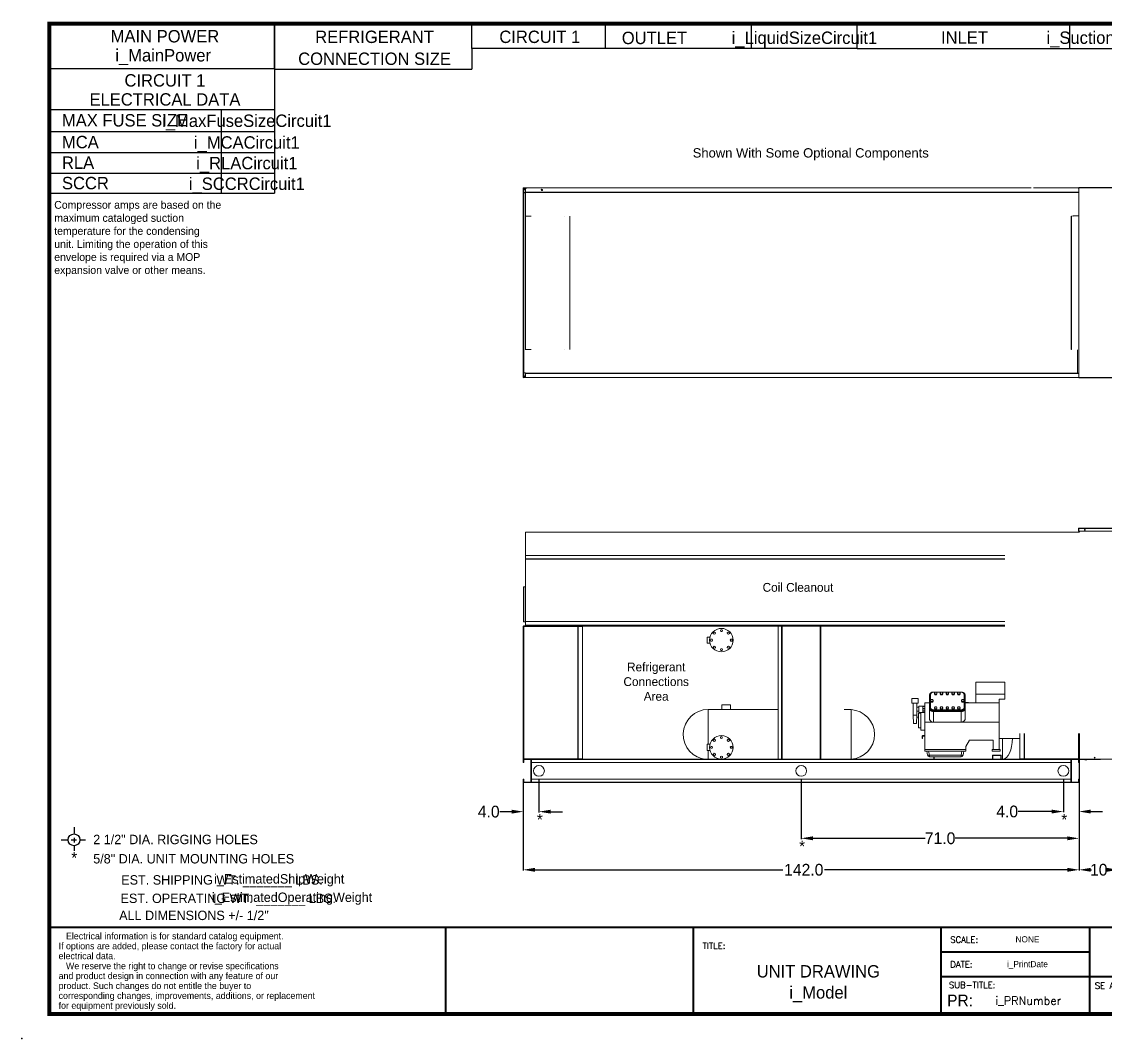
# Model space of a CAD drawing. Header units: inches. Extents: x 2530 to 2947, y -286 to -23.
# Drawn here: x 2530.4 to 2807.3, y -286.4 to -26.5 of the extents above; entities that cross this region are included whole.
import ezdxf
from ezdxf.enums import TextEntityAlignment as Align

# ---------------------------------------------------------------- set-up
doc = ezdxf.new("R2010")
doc.units = ezdxf.units.IN
doc.header["$MEASUREMENT"] = 0
doc.header["$PDSIZE"] = -1
for name, color, linetype in [('C1E', 7, 'Continuous'), ('C1RC', 7, 'Continuous'), ('L128', 7, 'Continuous')]:
    doc.layers.add(name, color=color, linetype=linetype)
doc.styles.add('dimentions', font='arial.ttf')
doc.styles.add('SIMPLEX', font='SIMPLEX')
doc.dimstyles.get("Standard").update_dxf_attribs({"dimtxt": 3, "dimasz": 3, "dimexe": 0.18, "dimexo": 0.0625, "dimgap": 0.09, "dimtad": 0, "dimtih": 1, "dimtoh": 1, "dimdec": 1, "dimzin": 0, "dimdsep": 46, "dimtxsty": 'Standard', "dimcen": 0.09, "dimadec": 0, "dimazin": 0, "dimtfac": 1, "dimtdec": 1, "dimtofl": 0, "dimtmove": 0, "dimatfit": 3, "dimfxl": 1, "dimtolj": 1, "dimtzin": 0, "dimarcsym": 0})

# ---------------------------------------------------------------- blocks, each defined once
blk = doc.blocks.new('*D7')
at = {"color": 0, "lineweight": -2}
for p, q in [((2800.55, -221.06), (2800.55, -228.58)), ((2796.55, -222.06), (2796.55, -228.58)), ((2793.55, -228.4), (2785.04, -228.4)), ((2803.55, -228.4), (2806.55, -228.4))]:
    blk.add_line(p, q, dxfattribs=at)
at = {"color": 0}
for points in [[(2793.55, -227.9), (2793.55, -228.9), (2796.55, -228.4)], [(2803.55, -227.9), (2803.55, -228.9), (2800.55, -228.4)]]:
    blk.add_solid(points, dxfattribs=at)
at = {"color": 0, "insert": (2782.2, -228.4), "char_height": 3, "attachment_point": 5}
blk.add_mtext('\\A1;4.0', dxfattribs=at)
blk = doc.blocks.new('*D8')
at = {"color": 0, "lineweight": -2}
for p, q in [((2810.63, -214.16), (2810.63, -243.47)), ((2800.55, -221.06), (2800.55, -243.47)), ((2803.55, -243.29), (2803.75, -243.29)), ((2807.63, -243.29), (2807.43, -243.29))]:
    blk.add_line(p, q, dxfattribs=at)
at = {"color": 0}
for points in [[(2803.55, -242.79), (2803.55, -243.79), (2800.55, -243.29)], [(2807.63, -242.79), (2807.63, -243.79), (2810.63, -243.29)]]:
    blk.add_solid(points, dxfattribs=at)
at = {"color": 0, "insert": (2805.59, -243.29), "char_height": 3, "attachment_point": 5}
blk.add_mtext('\\A1;10', dxfattribs=at)
blk = doc.blocks.new('*D9')
at = {"color": 0, "lineweight": -2}
for p, q in [((2658.56, -220.96), (2658.56, -228.61)), ((2662.56, -222.06), (2662.56, -228.61)), ((2655.56, -228.43), (2652.56, -228.43)), ((2665.56, -228.43), (2668.56, -228.43))]:
    blk.add_line(p, q, dxfattribs=at)
at = {"color": 0}
for points in [[(2655.56, -227.93), (2655.56, -228.93), (2658.56, -228.43)], [(2665.56, -227.93), (2665.56, -228.93), (2662.56, -228.43)]]:
    blk.add_solid(points, dxfattribs=at)
at = {"color": 0, "insert": (2649.72, -228.43), "char_height": 3, "attachment_point": 5}
blk.add_mtext('\\A1;4.0', dxfattribs=at)
blk = doc.blocks.new('*D10')
at = {"color": 0, "lineweight": -2}
for p, q in [((2658.56, -224.85), (2658.56, -243.47)), ((2800.55, -224.9), (2800.55, -243.47)), ((2661.56, -243.29), (2724.88, -243.29)), ((2797.55, -243.29), (2735.56, -243.29))]:
    blk.add_line(p, q, dxfattribs=at)
at = {"color": 0}
for points in [[(2661.56, -242.79), (2661.56, -243.79), (2658.56, -243.29)], [(2797.55, -242.79), (2797.55, -243.79), (2800.55, -243.29)]]:
    blk.add_solid(points, dxfattribs=at)
at = {"color": 0, "insert": (2730.22, -243.29), "char_height": 3, "attachment_point": 5}
blk.add_mtext('\\A1;142.0', dxfattribs=at)
blk = doc.blocks.new('*D11')
at = {"color": 0, "lineweight": -2}
for p, q in [((2800.55, -221.06), (2800.55, -235.42)), ((2729.56, -222.06), (2729.56, -235.42)), ((2732.56, -235.24), (2761.21, -235.24)), ((2797.55, -235.24), (2768.89, -235.24))]:
    blk.add_line(p, q, dxfattribs=at)
at = {"color": 0}
for points in [[(2732.56, -234.74), (2732.56, -235.74), (2729.56, -235.24)], [(2797.55, -234.74), (2797.55, -235.74), (2800.55, -235.24)]]:
    blk.add_solid(points, dxfattribs=at)
at = {"color": 0, "insert": (2765.05, -235.24), "char_height": 3, "attachment_point": 5}
blk.add_mtext('\\A1;71.0', dxfattribs=at)

msp = doc.modelspace()

# ---------------------------------------------------------------- linework, layer by layer
at = {"color": 0, "linetype": 'Continuous', "lineweight": 15}
for p, q in [((2705.51, -183.8), (2705.51, -185.37)), ((2706.27, -183.8), (2705.51, -183.8)), ((2705.51, -185.37), (2706.27, -185.37)), ((2705.51, -211.2), (2705.51, -212.77)), ((2706.27, -211.2), (2705.51, -211.2)), ((2705.51, -212.77), (2706.27, -212.77))]:
    msp.add_line(p, q, dxfattribs=at)
at = {"color": 0}
for p, q in [((2662.56, -220), (2662.56, -222)), ((2662.56, -220), (2662.56, -222)), ((2729.56, -220), (2729.56, -222)), ((2796.55, -220), (2796.55, -222)), ((2796.55, -220), (2796.55, -222))]:
    msp.add_line(p, q, dxfattribs=at)
at = {"color": 0, "lineweight": 25}
for p, q in [((2543.76, -232.39), (2543.76, -233.99)), ((2543.76, -235.11), (2543.76, -236.32)), ((2540.45, -235.63), (2542.07, -235.63)), ((2543, -235.63), (2544.37, -235.63)), ((2543.76, -237.18), (2543.76, -238.44)), ((2545.3, -235.63), (2546.68, -235.63)), ((2638.72, -280.13), (2638.72, -257.98)), ((2702, -280.13), (2702, -257.98)), ((2765.28, -257.98), (2891.84, -257.98)), ((2765.28, -280.13), (2765.28, -257.98)), ((2803.25, -257.98), (2803.25, -280.13)), ((2803.25, -264.31), (2765.28, -264.31)), ((2891.84, -270.63), (2765.28, -270.63))]:
    msp.add_line(p, q, dxfattribs=at)
for points, const_width in [([(2537.47, -280.13), (2942.47, -280.13), (2942.47, -27), (2537.47, -27), (2537.47, -280.13)], 1.01), ([(2639.32, -257.98), (2537.47, -257.98)], 0.506), ([(2942.47, -257.98), (2638.72, -257.98), (2638.72, -280.13)], 0.506), ([(2702, -257.98), (2702, -280.13)], 0.506), ([(2765.28, -257.98), (2765.28, -280.13)], 0.506), ([(2803.25, -257.98), (2803.25, -280.13)], 0.506), ([(2803.25, -264.31), (2765.28, -264.31)], 0.506), ([(2891.84, -270.63), (2765.28, -270.63)], 0.506)]:
    msp.add_lwpolyline(points, dxfattribs=dict(at, const_width=const_width))
at = {"color": 0, "linetype": 'Continuous', "lineweight": 15}
for points in [[(2707.58, -183), (2707.31, -183.08), (2707.11, -182.88), (2707.18, -182.61), (2707.45, -182.54), (2707.65, -182.73)], [(2709.47, -182.15), (2709.33, -182.39), (2709.05, -182.39), (2708.91, -182.15), (2709.05, -181.91), (2709.33, -181.91)], [(2710.75, -183), (2710.68, -182.72), (2710.88, -182.53), (2711.15, -182.6), (2711.22, -182.87), (2711.02, -183.07)], [(2706.93, -184.59), (2706.78, -184.83), (2706.5, -184.83), (2706.36, -184.59), (2706.5, -184.35), (2706.78, -184.35)], [(2711.41, -184.58), (2711.55, -184.34), (2711.83, -184.34), (2711.97, -184.58), (2711.83, -184.82), (2711.55, -184.82)], [(2707.59, -186.18), (2707.66, -186.45), (2707.46, -186.65), (2707.19, -186.57), (2707.12, -186.3), (2707.32, -186.1)], [(2709.47, -187.02), (2709.33, -186.78), (2709.05, -186.78), (2708.91, -187.02), (2709.05, -187.27), (2709.33, -187.27)], [(2710.76, -186.17), (2711.03, -186.1), (2711.23, -186.29), (2711.16, -186.56), (2710.88, -186.64), (2710.69, -186.44)], [(2707.58, -210.4), (2707.31, -210.48), (2707.11, -210.28), (2707.18, -210.01), (2707.45, -209.93), (2707.65, -210.13)], [(2710.75, -210.39), (2710.68, -210.12), (2710.88, -209.93), (2711.15, -210), (2711.22, -210.27), (2711.02, -210.47)], [(2706.93, -211.99), (2706.78, -212.23), (2706.5, -212.23), (2706.36, -211.99), (2706.5, -211.75), (2706.78, -211.75)], [(2711.41, -211.98), (2711.55, -211.74), (2711.83, -211.74), (2711.97, -211.98), (2711.83, -212.22), (2711.55, -212.22)], [(2707.59, -213.58), (2707.66, -213.85), (2707.46, -214.04), (2707.19, -213.97), (2707.12, -213.7), (2707.32, -213.5)], [(2710.76, -213.57), (2711.03, -213.49), (2711.23, -213.69), (2711.16, -213.96), (2710.88, -214.04), (2710.69, -213.84)]]:
    msp.add_lwpolyline(points, close=True, dxfattribs=at)
for centre in [(2709.17, -184.59), (2709.17, -211.99)]:
    msp.add_circle(centre, 3, dxfattribs=at)
at = {"color": 0, "lineweight": 25}
msp.add_circle((2543.76, -235.63), 1.52, dxfattribs=at)
msp.add_point((2530.39, -286.37), dxfattribs=at)
at = {"layer": 'C1E', "color": 0, "lineweight": 25}
for p, q in [((2595.02, -27), (2595.02, -70.29)), ((2595.02, -38.59), (2537.47, -38.59)), ((2595.02, -49.03), (2537.78, -49.03)), ((2581.39, -49.03), (2581.39, -70.29)), ((2537.77, -54.55), (2595.02, -54.55)), ((2537.64, -59.96), (2595.02, -59.96)), ((2537.37, -65.22), (2595.02, -65.22)), ((2537.38, -70.29), (2595.02, -70.29))]:
    msp.add_line(p, q, dxfattribs=at)
at = {"layer": 'C1RC', "color": 0, "lineweight": 25}
for p, q in [((2595.02, -38.59), (2595.02, -27)), ((2645.38, -33.34), (2645.38, -27)), ((2679.58, -33.34), (2679.58, -27)), ((2716.89, -33.34), (2716.89, -27)), ((2743.9, -33.34), (2743.9, -27)), ((2798.21, -33.34), (2798.21, -27)), ((2743.9, -33.34), (2645.38, -33.34)), ((2645.38, -33.34), (2645.38, -38.61)), ((2743.9, -33.34), (2826.06, -33.34)), ((2595.11, -38.6), (2645.38, -38.61))]:
    msp.add_line(p, q, dxfattribs=at)
at = {"layer": 'L128', "color": 0, "linetype": 'Continuous', "lineweight": 15}
for p, q in [((2658.67, -68.99), (2658.56, -68.99)), ((2658.56, -68.99), (2658.56, -69.1)), ((2658.56, -69.1), (2658.66, -69.1)), ((2658.56, -78.89), (2658.56, -69.1)), ((2658.67, -68.99), (2659.35, -68.99)), ((2658.67, -69.1), (2658.67, -68.99)), ((2658.67, -69.1), (2659.1, -69.53)), ((2659.1, -69.53), (2658.67, -69.1)), ((2658.67, -69.1), (2659.24, -69.1)), ((2658.67, -69.1), (2658.67, -70.19)), ((2658.67, -69.1), (2658.67, -69.1)), ((2659.35, -68.99), (2659.1, -69.24)), ((2788.35, -68.99), (2659.35, -68.99)), ((2800.3, -68.99), (2788.93, -68.99)), ((2800.41, -69.1), (2800.3, -68.99)), ((2800.41, -68.99), (2800.3, -68.99)), ((2800.48, -68.99), (2800.41, -68.99)), ((2809.62, -68.92), (2800.48, -68.92)), ((2800.48, -68.92), (2800.48, -68.99)), ((2800.48, -117.49), (2800.48, -68.99)), ((2809.62, -68.99), (2800.48, -68.99)), ((2658.6, -70.43), (2658.61, -70.42)), ((2658.6, -116.05), (2658.6, -70.43)), ((2658.61, -116.24), (2658.61, -70.24)), ((2658.66, -70.24), (2658.61, -70.24)), ((2658.66, -70.19), (2659.1, -70.19)), ((2658.66, -70.24), (2658.66, -70.19)), ((2658.66, -116.24), (2658.66, -70.24)), ((2659.1, -70.24), (2658.66, -70.24)), ((2658.66, -70.24), (2659.1, -70.24)), ((2658.67, -70.24), (2658.67, -70.24)), ((2658.79, -70.24), (2658.79, -70.24)), ((2658.83, -70.19), (2658.85, -70.18)), ((2658.85, -70.18), (2659.1, -70.18)), ((2659.1, -69.24), (2659.1, -70.07)), ((2788.6, -70.07), (2659.1, -70.07)), ((2659.1, -70.07), (2659.1, -70.12)), ((2788.6, -70.07), (2659.1, -70.07)), ((2659.1, -70.07), (2659.1, -70.07)), ((2788.6, -70.12), (2659.1, -70.12)), ((2659.1, -70.12), (2659.1, -76.12)), ((2800.41, -70.07), (2788.68, -70.07)), ((2800.41, -70.07), (2788.68, -70.07)), ((2800.41, -70.12), (2788.68, -70.12)), ((2659.1, -76.12), (2659.1, -76.17)), ((2659.1, -76.17), (2659.1, -76.17)), ((2659.1, -76.17), (2660.6, -76.17)), ((2659.1, -110.32), (2659.1, -76.17)), ((2669.12, -76.17), (2669.12, -76.17)), ((2670.42, -76.17), (2670.42, -76.22)), ((2670.42, -76.22), (2670.46, -76.22)), ((2670.42, -76.22), (2670.42, -110.27)), ((2798.52, -76.24), (2798.52, -76.29)), ((2798.52, -76.29), (2798.57, -76.29)), ((2798.52, -110.2), (2798.52, -76.29)), ((2798.52, -110.2), (2798.52, -76.29)), ((2798.52, -76.29), (2798.52, -76.29)), ((2798.52, -76.29), (2798.52, -76.29)), ((2798.52, -76.29), (2798.52, -76.29)), ((2798.55, -76.17), (2798.55, -76.17)), ((2798.57, -110.32), (2798.57, -76.17)), ((2798.57, -76.17), (2798.62, -76.17)), ((2798.67, -76.17), (2798.62, -76.17)), ((2798.62, -76.17), (2798.62, -76.17)), ((2798.62, -110.32), (2798.62, -76.17)), ((2798.66, -76.17), (2798.66, -76.17)), ((2798.68, -76.17), (2798.68, -76.17)), ((2798.93, -76.12), (2798.93, -76.12)), ((2800.41, -76.12), (2798.93, -76.12)), ((2798.93, -76.12), (2798.93, -76.17)), ((2799.05, -76.17), (2798.93, -76.17)), ((2799, -76.17), (2799, -76.12)), ((2799.05, -76.12), (2799.05, -76.17)), ((2658.56, -78.89), (2658.6, -78.89)), ((2658.56, -78.89), (2658.56, -93.24)), ((2658.56, -106.24), (2658.56, -92.24)), ((2658.56, -92.24), (2658.6, -92.24)), ((2658.6, -106.24), (2658.56, -106.24)), ((2658.56, -106.24), (2658.56, -107.6)), ((2658.56, -107.6), (2658.56, -117.39)), ((2658.56, -107.6), (2658.6, -107.6)), ((2659.1, -110.37), (2659.1, -110.32)), ((2659.1, -110.32), (2659.1, -110.32)), ((2659.1, -110.32), (2660.6, -110.32)), ((2669.12, -110.32), (2669.12, -110.32)), ((2670.46, -110.27), (2670.42, -110.27)), ((2670.42, -110.27), (2670.42, -110.32)), ((2798.52, -110.2), (2798.57, -110.2)), ((2798.52, -110.25), (2798.52, -110.2)), ((2798.52, -110.2), (2798.52, -110.2)), ((2798.52, -110.2), (2798.52, -110.2)), ((2798.52, -110.2), (2798.52, -110.2)), ((2798.55, -110.32), (2798.55, -110.32)), ((2798.62, -110.32), (2798.57, -110.32)), ((2798.67, -110.32), (2798.62, -110.32)), ((2798.62, -110.32), (2798.62, -110.32)), ((2798.66, -110.32), (2798.66, -110.32)), ((2798.68, -110.32), (2798.68, -110.32)), ((2800.12, -116.37), (2800.12, -110.37)), ((2658.61, -116.07), (2658.6, -116.05)), ((2658.66, -116.24), (2658.61, -116.24)), ((2659.1, -116.24), (2658.66, -116.24)), ((2659.1, -116.24), (2658.66, -116.24)), ((2658.66, -116.24), (2658.66, -116.29)), ((2658.67, -116.24), (2658.67, -116.24)), ((2658.79, -116.24), (2658.79, -116.24)), ((2658.56, -117.39), (2658.66, -117.39)), ((2658.56, -117.39), (2658.56, -117.49)), ((2658.67, -117.49), (2658.56, -117.49)), ((2659.1, -116.29), (2658.66, -116.29)), ((2658.67, -117.39), (2658.67, -116.29)), ((2658.67, -117.39), (2659.1, -116.96)), ((2659.1, -116.96), (2658.67, -117.39)), ((2658.67, -117.39), (2658.67, -117.49)), ((2658.67, -117.39), (2659.1, -117.39)), ((2658.67, -117.39), (2658.67, -117.39)), ((2658.67, -117.49), (2659.35, -117.49)), ((2658.85, -116.3), (2658.83, -116.29)), ((2659.1, -116.3), (2658.85, -116.3)), ((2788.6, -116.37), (2659.1, -116.37)), ((2659.1, -116.42), (2659.1, -116.37)), ((2788.6, -116.42), (2659.1, -116.42)), ((2659.1, -116.42), (2659.1, -116.42)), ((2659.1, -116.48), (2659.1, -116.42)), ((2659.15, -116.42), (2659.1, -116.42)), ((2659.1, -116.48), (2659.15, -116.48)), ((2659.1, -117.42), (2659.1, -116.48)), ((2659.15, -117.42), (2659.1, -117.42)), ((2659.15, -116.42), (2659.15, -116.46)), ((2800.41, -116.46), (2659.15, -116.46)), ((2659.15, -116.46), (2659.15, -116.47)), ((2659.15, -116.47), (2659.15, -117.42)), ((2800.41, -116.47), (2659.15, -116.47)), ((2659.15, -117.42), (2659.15, -116.48)), ((2659.15, -117.29), (2659.15, -117.29)), ((2659.15, -117.39), (2659.15, -117.39)), ((2659.15, -117.42), (2659.15, -117.46)), ((2800.41, -117.42), (2659.15, -117.42)), ((2800.41, -117.46), (2659.15, -117.46)), ((2659.35, -117.49), (2659.32, -117.46)), ((2788.35, -117.49), (2659.35, -117.49)), ((2800.41, -116.37), (2788.68, -116.37)), ((2800.41, -116.42), (2788.68, -116.42)), ((2800.3, -117.49), (2788.93, -117.49)), ((2800.33, -117.46), (2800.3, -117.49)), ((2800.41, -117.49), (2800.3, -117.49)), ((2800.48, -117.49), (2800.41, -117.49)), ((2809.62, -117.49), (2800.48, -117.49)), ((2800.48, -117.49), (2800.48, -117.57)), ((2800.48, -117.57), (2809.62, -117.57)), ((2788.6, -156.95), (2659.1, -156.95)), ((2659.1, -157), (2659.1, -156.95)), ((2781.63, -157), (2659.1, -157)), ((2659.1, -171.01), (2659.1, -157)), ((2800.55, -156.95), (2788.68, -156.95)), ((2800.41, -156.08), (2800.48, -156.08)), ((2800.41, -156.08), (2800.41, -156.75)), ((2800.41, -156.75), (2800.48, -156.75)), ((2800.48, -156), (2800.48, -156.08)), ((2809.62, -156), (2800.48, -156)), ((2800.48, -156.08), (2809.62, -156.08)), ((2800.48, -156.08), (2800.48, -156.75)), ((2800.48, -156.08), (2800.48, -156.75)), ((2800.48, -156.75), (2809.62, -156.75)), ((2800.55, -156.75), (2800.55, -156.95)), ((2800.63, -156.75), (2800.63, -156.95)), ((2781.63, -162.91), (2659.15, -162.91)), ((2781.63, -163.83), (2659.15, -163.83)), ((2781.63, -163.84), (2659.15, -163.84)), ((2781.63, -163.84), (2659.15, -163.84)), ((2781.63, -163.88), (2659.15, -163.88)), ((2658.66, -170.99), (2658.61, -170.99)), ((2658.61, -170.99), (2658.61, -179.89)), ((2658.66, -170.99), (2658.66, -170.94)), ((2659.1, -170.94), (2658.66, -170.94)), ((2658.66, -179.89), (2658.66, -170.99)), ((2659.1, -170.99), (2658.66, -170.99)), ((2659.1, -170.99), (2658.66, -170.99)), ((2659.15, -171.01), (2659.1, -171.01)), ((2659.1, -171.01), (2659.1, -179.79)), ((2659.15, -170.03), (2659.15, -170.96)), ((2659.15, -170.96), (2659.15, -171.01)), ((2659.15, -170.96), (2659.15, -170.96)), ((2659.15, -171.01), (2659.15, -179.79)), ((2658.61, -179.89), (2658.66, -179.89)), ((2658.66, -179.89), (2659.1, -179.89)), ((2658.66, -179.94), (2658.66, -179.89)), ((2658.66, -179.89), (2659.1, -179.89)), ((2658.66, -179.94), (2659.1, -179.94)), ((2659.1, -180.95), (2659.1, -179.79)), ((2659.1, -179.79), (2659.15, -179.79)), ((2659.15, -179.79), (2659.15, -179.83)), ((2781.63, -179.79), (2659.15, -179.79)), ((2781.63, -179.83), (2659.15, -179.83)), ((2659.15, -179.83), (2659.15, -179.84)), ((2781.63, -179.84), (2659.15, -179.84)), ((2659.15, -179.84), (2659.15, -180.76)), ((2658.56, -181.1), (2658.67, -181.1)), ((2658.56, -181.1), (2658.56, -214.89)), ((2658.85, -180.94), (2658.6, -180.94)), ((2658.6, -180.94), (2658.6, -181)), ((2658.67, -181), (2658.6, -181)), ((2658.67, -181), (2659.24, -181)), ((2658.67, -181.1), (2658.67, -181)), ((2658.67, -181), (2658.67, -181)), ((2658.67, -181.1), (2672.45, -181.1)), ((2658.67, -181.1), (2658.67, -214.89)), ((2659.1, -180.94), (2658.85, -180.94)), ((2658.85, -180.94), (2658.85, -181)), ((2659.35, -180.95), (2659.1, -180.95)), ((2659.1, -180.95), (2659.1, -181)), ((2781.63, -180.95), (2659.1, -180.95)), ((2659.1, -180.95), (2659.1, -180.95)), ((2781.63, -180.76), (2659.15, -180.76)), ((2659.35, -181), (2659.24, -181)), ((2659.35, -180.95), (2659.35, -181)), ((2781.63, -180.95), (2659.35, -180.95)), ((2781.63, -181), (2659.35, -181)), ((2672.45, -181), (2672.45, -181.1)), ((2672.45, -181.1), (2672.45, -214.89)), ((2672.45, -181.1), (2672.56, -181.1)), ((2672.56, -181.1), (2672.56, -214.89)), ((2672.56, -214.89), (2672.56, -181.1)), ((2672.56, -181.1), (2672.56, -181.1)), ((2673.71, -181.1), (2672.56, -181.1)), ((2673.71, -214.89), (2673.71, -181.1)), ((2723.66, -215), (2723.66, -181)), ((2724.56, -181), (2724.56, -215)), ((2724.56, -215), (2724.56, -181)), ((2724.66, -181), (2724.66, -215)), ((2734.45, -181), (2734.45, -215)), ((2734.56, -181), (2734.56, -215)), ((2734.56, -181), (2734.56, -215)), ((2781.57, -195.29), (2774.2, -195.29)), ((2774.2, -198.43), (2774.2, -195.29)), ((2781.57, -198.43), (2781.57, -195.29)), ((2762.34, -201.95), (2762.34, -198.75)), ((2762.59, -201.75), (2762.59, -198.55)), ((2763.34, -197.87), (2770.46, -197.87)), ((2763.34, -197.88), (2770.46, -197.88)), ((2763.77, -197.92), (2763.61, -198.16)), ((2763.61, -198.16), (2763.77, -198.41)), ((2763.61, -198.16), (2763.61, -198.3)), ((2763.61, -198.3), (2763.77, -198.55)), ((2764.1, -197.92), (2763.77, -197.92)), ((2763.77, -198.41), (2764.1, -198.41)), ((2763.77, -198.41), (2763.77, -198.55)), ((2763.77, -198.55), (2764.1, -198.55)), ((2764.26, -198.16), (2764.1, -197.92)), ((2764.1, -198.41), (2764.26, -198.16)), ((2764.1, -198.55), (2764.26, -198.3)), ((2764.1, -198.41), (2764.1, -198.55)), ((2764.26, -198.16), (2764.26, -198.3)), ((2765.25, -197.92), (2765.09, -198.16)), ((2765.09, -198.16), (2765.25, -198.41)), ((2765.09, -198.16), (2765.09, -198.3)), ((2765.09, -198.3), (2765.25, -198.55)), ((2765.58, -197.92), (2765.25, -197.92)), ((2765.25, -198.41), (2765.25, -198.55)), ((2765.25, -198.41), (2765.58, -198.41)), ((2765.25, -198.55), (2765.58, -198.55)), ((2765.74, -198.16), (2765.58, -197.92)), ((2765.58, -198.41), (2765.74, -198.16)), ((2765.58, -198.55), (2765.74, -198.3)), ((2765.58, -198.41), (2765.58, -198.55)), ((2765.74, -198.16), (2765.74, -198.3)), ((2766.74, -197.92), (2766.57, -198.16)), ((2766.57, -198.16), (2766.74, -198.41)), ((2766.57, -198.16), (2766.57, -198.3)), ((2766.57, -198.3), (2766.74, -198.55)), ((2767.06, -197.92), (2766.74, -197.92)), ((2766.74, -198.41), (2767.06, -198.41)), ((2766.74, -198.41), (2766.74, -198.55)), ((2766.74, -198.55), (2767.06, -198.55)), ((2767.22, -198.16), (2767.06, -197.92)), ((2767.06, -198.41), (2767.22, -198.16)), ((2767.06, -198.55), (2767.22, -198.3)), ((2767.06, -198.41), (2767.06, -198.55)), ((2767.22, -198.16), (2767.22, -198.3)), ((2768.22, -197.92), (2768.05, -198.16)), ((2768.05, -198.16), (2768.22, -198.41)), ((2768.05, -198.16), (2768.05, -198.3)), ((2768.05, -198.3), (2768.22, -198.55)), ((2768.54, -197.92), (2768.22, -197.92)), ((2768.22, -198.41), (2768.54, -198.41)), ((2768.22, -198.41), (2768.22, -198.55)), ((2768.22, -198.55), (2768.54, -198.55)), ((2768.7, -198.16), (2768.54, -197.92)), ((2768.54, -198.41), (2768.7, -198.16)), ((2768.54, -198.55), (2768.7, -198.3)), ((2768.54, -198.41), (2768.54, -198.55)), ((2768.7, -198.16), (2768.7, -198.3)), ((2769.7, -197.92), (2769.53, -198.16)), ((2769.53, -198.16), (2769.7, -198.41)), ((2769.53, -198.16), (2769.53, -198.3)), ((2769.53, -198.3), (2769.7, -198.55)), ((2770.02, -197.92), (2769.7, -197.92)), ((2769.7, -198.41), (2770.02, -198.41)), ((2769.7, -198.41), (2769.7, -198.55)), ((2769.7, -198.55), (2770.02, -198.55)), ((2770.18, -198.16), (2770.02, -197.92)), ((2770.02, -198.41), (2770.18, -198.16)), ((2770.02, -198.55), (2770.18, -198.3)), ((2770.02, -198.41), (2770.02, -198.55)), ((2770.18, -198.16), (2770.18, -198.3)), ((2771.21, -198.55), (2771.21, -201.75)), ((2771.46, -198.75), (2771.46, -201.95)), ((2781.57, -198.43), (2774.2, -198.43)), ((2774.2, -200.57), (2774.2, -198.43)), ((2781.57, -199.69), (2781.57, -198.43)), ((2757.83, -200.73), (2757.83, -199.48)), ((2759.45, -199.48), (2757.83, -199.48)), ((2759.45, -200.73), (2757.83, -200.73)), ((2758.14, -203.73), (2758.14, -200.73)), ((2759.14, -201.9), (2759.14, -200.73)), ((2759.14, -201.73), (2759.64, -201.73)), ((2759.14, -201.9), (2759.14, -202.56)), ((2759.45, -199.48), (2759.45, -200.73)), ((2759.64, -201.42), (2761.14, -201.42)), ((2759.64, -201.42), (2759.64, -203.05)), ((2760.64, -201.53), (2761.14, -201.53)), ((2760.64, -201.53), (2760.64, -202.02)), ((2760.64, -202.02), (2761.14, -202.02)), ((2760.64, -202.02), (2760.64, -202.45)), ((2761.14, -200.57), (2762.34, -200.57)), ((2761.14, -205.55), (2761.14, -200.57)), ((2762.34, -201.95), (2762.34, -204.66)), ((2762.59, -201.75), (2762.59, -201.95)), ((2762.78, -199.76), (2762.61, -200.01)), ((2762.61, -200.01), (2762.77, -200.26)), ((2762.61, -200.01), (2762.61, -200.14)), ((2762.61, -200.14), (2762.77, -200.4)), ((2762.77, -200.26), (2763.1, -200.26)), ((2762.77, -200.26), (2762.77, -200.4)), ((2762.77, -200.4), (2763.1, -200.4)), ((2763.1, -199.76), (2762.78, -199.76)), ((2763.26, -200.01), (2763.1, -199.76)), ((2763.1, -200.26), (2763.26, -200.01)), ((2763.1, -200.4), (2763.26, -200.15)), ((2763.1, -200.26), (2763.1, -200.4)), ((2763.26, -200.01), (2763.26, -200.15)), ((2763.77, -201.61), (2763.61, -201.86)), ((2763.61, -201.86), (2763.77, -202.11)), ((2763.61, -201.86), (2763.61, -201.99)), ((2763.61, -201.99), (2763.77, -202.24)), ((2764.1, -201.61), (2763.77, -201.61)), ((2763.77, -202.11), (2764.1, -202.11)), ((2763.77, -202.11), (2763.77, -202.24)), ((2764.26, -201.86), (2764.1, -201.61)), ((2764.1, -202.11), (2764.26, -201.86)), ((2764.1, -202.24), (2764.26, -201.99)), ((2764.1, -202.11), (2764.1, -202.24)), ((2764.26, -201.86), (2764.26, -201.99)), ((2765.25, -201.61), (2765.09, -201.86)), ((2765.09, -201.86), (2765.25, -202.11)), ((2765.09, -201.86), (2765.09, -201.99)), ((2765.09, -201.99), (2765.25, -202.24)), ((2765.58, -201.61), (2765.25, -201.61)), ((2765.25, -202.11), (2765.58, -202.11)), ((2765.25, -202.11), (2765.25, -202.24)), ((2765.74, -201.86), (2765.58, -201.61)), ((2765.58, -202.11), (2765.74, -201.86)), ((2765.58, -202.24), (2765.74, -201.99)), ((2765.58, -202.11), (2765.58, -202.24)), ((2765.74, -201.86), (2765.74, -201.99)), ((2766.74, -201.61), (2766.57, -201.86)), ((2766.57, -201.86), (2766.74, -202.11)), ((2766.57, -201.86), (2766.57, -201.99)), ((2766.57, -201.99), (2766.74, -202.24)), ((2767.06, -201.61), (2766.74, -201.61)), ((2766.74, -202.11), (2767.06, -202.11)), ((2766.74, -202.11), (2766.74, -202.24)), ((2767.22, -201.86), (2767.06, -201.61)), ((2767.06, -202.11), (2767.22, -201.86)), ((2767.06, -202.24), (2767.22, -201.99)), ((2767.06, -202.11), (2767.06, -202.24)), ((2767.22, -201.86), (2767.22, -201.99)), ((2768.22, -201.61), (2768.05, -201.86)), ((2768.05, -201.86), (2768.22, -202.11)), ((2768.05, -201.86), (2768.05, -201.99)), ((2768.05, -201.99), (2768.22, -202.24)), ((2768.54, -201.61), (2768.22, -201.61)), ((2768.22, -202.11), (2768.22, -202.24)), ((2768.22, -202.11), (2768.54, -202.11)), ((2768.7, -201.86), (2768.54, -201.61)), ((2768.54, -202.11), (2768.7, -201.86)), ((2768.54, -202.24), (2768.7, -201.99)), ((2768.54, -202.11), (2768.54, -202.24)), ((2768.7, -201.86), (2768.7, -201.99)), ((2769.7, -201.61), (2769.53, -201.86)), ((2769.53, -201.86), (2769.7, -202.11)), ((2769.53, -201.86), (2769.53, -201.99)), ((2769.53, -201.99), (2769.7, -202.24)), ((2770.02, -201.61), (2769.7, -201.61)), ((2769.7, -202.11), (2769.7, -202.24)), ((2769.7, -202.11), (2770.02, -202.11)), ((2770.18, -201.86), (2770.02, -201.61)), ((2770.02, -202.11), (2770.18, -201.86)), ((2770.02, -202.24), (2770.18, -201.99)), ((2770.02, -202.11), (2770.02, -202.24)), ((2770.18, -201.86), (2770.18, -201.99)), ((2770.69, -199.76), (2770.53, -200.01)), ((2770.53, -200.01), (2770.7, -200.26)), ((2770.53, -200.01), (2770.53, -200.15)), ((2770.53, -200.15), (2770.7, -200.4)), ((2771.02, -199.76), (2770.69, -199.76)), ((2770.7, -200.26), (2771.02, -200.26)), ((2770.7, -200.26), (2770.7, -200.4)), ((2770.7, -200.4), (2771.02, -200.4)), ((2771.18, -200.01), (2771.02, -199.76)), ((2771.02, -200.26), (2771.18, -200.01)), ((2771.02, -200.4), (2771.18, -200.14)), ((2771.02, -200.26), (2771.02, -200.4)), ((2771.18, -200.01), (2771.18, -200.14)), ((2771.21, -201.75), (2771.21, -201.95)), ((2772.33, -200.51), (2771.46, -200.51)), ((2771.46, -200.57), (2780.16, -200.57)), ((2771.46, -201.95), (2771.46, -204.66)), ((2772.33, -200.51), (2772.33, -200.57)), ((2780.16, -199.69), (2781.63, -199.69)), ((2780.16, -204.76), (2780.16, -199.69)), ((2723.66, -202.32), (2705.78, -202.32)), ((2705.78, -202.32), (2705.78, -211.2)), ((2742.33, -202.33), (2740.56, -202.33)), ((2742.33, -202.33), (2742.33, -215.06)), ((2759.14, -203.73), (2758.14, -203.73)), ((2758.28, -205.9), (2758.2, -203.73)), ((2759.08, -203.73), (2759, -205.9)), ((2759.06, -204.25), (2759.52, -204.25)), ((2759.14, -203.73), (2759.14, -202.56)), ((2759.64, -202.73), (2759.14, -202.73)), ((2759.52, -203.26), (2760.14, -203.26)), ((2759.52, -203.26), (2759.52, -206.99)), ((2761.14, -203.05), (2759.64, -203.05)), ((2760.14, -203.05), (2760.14, -207.62)), ((2760.64, -202.45), (2761.14, -202.45)), ((2760.64, -202.45), (2760.64, -202.94)), ((2760.64, -202.94), (2761.14, -202.94)), ((2763.34, -202.41), (2763.34, -202.62)), ((2770.46, -202.41), (2763.34, -202.41)), ((2770.46, -202.62), (2763.34, -202.62)), ((2763.34, -202.84), (2763.34, -205.55)), ((2770.46, -202.84), (2763.34, -202.84)), ((2763.77, -202.24), (2764.1, -202.24)), ((2765.25, -202.24), (2765.58, -202.24)), ((2766.74, -202.24), (2767.06, -202.24)), ((2768.22, -202.24), (2768.54, -202.24)), ((2769.7, -202.24), (2770.02, -202.24)), ((2770.46, -202.41), (2770.46, -202.62)), ((2770.46, -202.84), (2770.46, -205.55)), ((2780.16, -204.76), (2780.16, -205.55)), ((2758.28, -205.9), (2759, -205.9)), ((2760.14, -206.99), (2759.52, -206.99)), ((2761.14, -207.62), (2760.14, -207.62)), ((2761.14, -205.55), (2763.34, -205.55)), ((2761.14, -212.5), (2761.14, -205.55)), ((2770.46, -205.55), (2763.34, -205.55)), ((2770.46, -205.55), (2780.16, -205.55)), ((2780.16, -205.55), (2780.16, -212.5)), ((2760.55, -209.11), (2760.45, -209.11)), ((2760.45, -209.75), (2760.45, -209.11)), ((2760.45, -209.75), (2760.55, -209.75)), ((2760.55, -209), (2760.55, -209.1)), ((2760.55, -209), (2760.93, -209)), ((2760.55, -209.1), (2760.93, -209.1)), ((2760.55, -209.75), (2760.55, -209.11)), ((2761.14, -209), (2760.93, -209)), ((2760.93, -209), (2760.93, -209.1)), ((2761.14, -209.1), (2760.93, -209.1)), ((2772.54, -210.16), (2771.63, -211.78)), ((2774.75, -210.16), (2772.54, -210.16)), ((2778.62, -210.16), (2774.75, -210.16)), ((2778.62, -212.5), (2778.62, -210.16)), ((2785.41, -209.69), (2780.16, -209.69)), ((2781.02, -209.69), (2781.02, -215)), ((2781.03, -209.69), (2781.03, -214.99)), ((2781.04, -209.69), (2781.04, -215)), ((2785.41, -214.89), (2785.41, -208.45)), ((2786.55, -208.45), (2786.55, -214.89)), ((2786.55, -214.89), (2786.55, -208.45)), ((2786.66, -208.45), (2786.66, -214.89)), ((2800.45, -208.45), (2800.45, -214.89)), ((2800.55, -208.45), (2800.55, -215)), ((2800.63, -208.45), (2800.63, -215)), ((2705.78, -212.77), (2705.78, -215.06)), ((2771.63, -212.5), (2761.14, -212.5)), ((2761.14, -213), (2761.14, -212.5)), ((2771.63, -213), (2761.14, -213)), ((2761.64, -213), (2761.82, -213.99)), ((2762.31, -213.99), (2762.13, -213)), ((2770.65, -213), (2770.47, -213.99)), ((2770.97, -213.99), (2771.14, -213)), ((2771.63, -211.78), (2771.63, -212.5)), ((2771.63, -213), (2771.63, -212.5)), ((2778.39, -212.5), (2778.39, -213)), ((2780.39, -212.5), (2778.39, -212.5)), ((2778.39, -213), (2780.39, -213)), ((2780.39, -213), (2780.39, -212.5)), ((2658.56, -214.89), (2658.67, -214.89)), ((2658.56, -215), (2658.56, -214.9)), ((2658.56, -214.9), (2658.56, -214.9)), ((2658.67, -215), (2658.56, -215)), ((2658.56, -215.11), (2658.66, -215.11)), ((2658.56, -215.11), (2658.56, -215.87)), ((2658.66, -215.87), (2658.56, -215.87)), ((2658.66, -215.11), (2658.66, -215.87)), ((2658.67, -214.89), (2672.45, -214.89)), ((2658.67, -214.9), (2658.67, -215)), ((2658.67, -215.1), (2658.67, -215)), ((2660.45, -215), (2658.67, -215)), ((2660.45, -215.1), (2658.67, -215.1)), ((2660.45, -215), (2672.45, -215)), ((2660.45, -215), (2660.45, -215.1)), ((2660.46, -215.11), (2660.56, -215.11)), ((2660.46, -220.89), (2660.46, -215.11)), ((2660.56, -215.11), (2660.66, -215.11)), ((2660.56, -220.89), (2660.56, -215.11)), ((2660.62, -215), (2660.62, -215.11)), ((2660.62, -215), (2660.67, -215)), ((2660.66, -220.89), (2660.66, -215.11)), ((2660.66, -215.11), (2660.67, -215.11)), ((2660.67, -215), (2798.45, -215)), ((2660.67, -215), (2660.67, -215.11)), ((2660.67, -215.11), (2798.45, -215.11)), ((2660.67, -215.11), (2660.67, -215.87)), ((2660.67, -215.87), (2798.45, -215.87)), ((2660.67, -220.12), (2660.67, -215.87)), ((2672.45, -214.89), (2672.45, -215)), ((2672.45, -214.89), (2672.56, -214.89)), ((2672.57, -214.9), (2672.45, -214.9)), ((2672.56, -214.89), (2672.56, -214.89)), ((2672.56, -214.89), (2673.71, -214.89)), ((2672.57, -215), (2672.57, -214.9)), ((2672.64, -214.9), (2672.57, -214.9)), ((2672.64, -214.9), (2672.64, -214.89)), ((2672.64, -214.9), (2672.64, -214.89)), ((2672.64, -214.89), (2672.64, -214.9)), ((2672.64, -214.9), (2672.64, -214.89)), ((2672.64, -214.89), (2672.64, -214.9)), ((2672.64, -214.89), (2672.64, -214.9)), ((2672.64, -214.9), (2672.64, -214.9)), ((2672.64, -214.9), (2672.64, -214.9)), ((2672.64, -214.9), (2672.64, -214.9)), ((2674.64, -215), (2674.64, -214.9)), ((2674.64, -215), (2674.64, -214.9)), ((2723.66, -215), (2735.45, -215)), ((2770.47, -213.99), (2762.31, -213.99)), ((2762.31, -214.41), (2762.31, -213.99)), ((2762.31, -214.41), (2770.47, -214.41)), ((2763.45, -215), (2763.45, -214.41)), ((2763.55, -215), (2763.55, -214.41)), ((2770.47, -213.99), (2770.47, -214.41)), ((2778.45, -214.11), (2778.55, -214.11)), ((2778.45, -215), (2778.45, -214.11)), ((2778.55, -214), (2780.55, -214)), ((2778.55, -214.1), (2778.55, -214)), ((2778.55, -214.1), (2780.55, -214.1)), ((2778.55, -215), (2778.55, -214.11)), ((2780.55, -214), (2780.55, -214.1)), ((2780.55, -214.11), (2780.66, -214.11)), ((2780.55, -214.11), (2780.55, -215)), ((2780.66, -214.11), (2780.66, -215)), ((2781.03, -214.99), (2781.02, -215)), ((2781.04, -215), (2781.03, -214.99)), ((2786.55, -214.89), (2785.41, -214.89)), ((2786.66, -214.89), (2786.55, -214.89)), ((2786.55, -214.89), (2786.55, -214.89)), ((2800.45, -214.89), (2786.66, -214.89)), ((2786.66, -214.89), (2786.66, -215)), ((2798.66, -215), (2786.66, -215)), ((2798.45, -215), (2798.45, -215.11)), ((2798.45, -215.11), (2798.45, -215.87)), ((2798.55, -215.11), (2798.45, -215.11)), ((2798.45, -215.11), (2798.45, -220.89)), ((2798.45, -215.11), (2798.45, -215.11)), ((2798.45, -220.12), (2798.45, -215.87)), ((2798.55, -215.11), (2798.55, -220.89)), ((2798.55, -215.11), (2798.66, -215.11)), ((2798.66, -215.1), (2798.66, -215)), ((2798.66, -215), (2800.45, -215)), ((2798.66, -215.1), (2800.45, -215.1)), ((2798.66, -220.89), (2798.66, -215.11)), ((2800.55, -214.89), (2800.45, -214.89)), ((2800.45, -214.9), (2800.45, -215)), ((2800.45, -215), (2800.45, -215.1)), ((2800.45, -215.11), (2800.55, -215.11)), ((2800.45, -215.11), (2800.45, -215.87)), ((2800.45, -215.87), (2800.55, -215.87)), ((2800.55, -215), (2800.63, -215)), ((2800.55, -215), (2800.55, -215.11)), ((2800.55, -215.11), (2800.55, -215.87)), ((2800.55, -215.87), (2800.55, -220.12)), ((2800.63, -215), (2809.55, -215)), ((2800.69, -215), (2800.69, -221)), ((2800.69, -215), (2800.69, -221)), ((2800.69, -215.13), (2806.05, -215.13)), ((2802.05, -215.14), (2802.55, -215.14)), ((2806.05, -215), (2806.05, -215.13)), ((2658.56, -220.12), (2658.56, -220.89)), ((2658.56, -220.12), (2658.66, -220.12)), ((2658.66, -220.89), (2658.56, -220.89)), ((2658.66, -220.12), (2658.66, -220.89)), ((2658.67, -221), (2658.67, -220.9)), ((2658.67, -220.9), (2660.45, -220.9)), ((2658.67, -221), (2660.45, -221)), ((2660.45, -220.9), (2660.45, -221)), ((2660.56, -220.89), (2660.46, -220.89)), ((2660.56, -220.89), (2660.66, -220.89)), ((2660.67, -220.89), (2660.66, -220.89)), ((2660.67, -220.12), (2660.67, -220.89)), ((2660.67, -220.12), (2798.45, -220.12)), ((2660.67, -220.89), (2798.45, -220.89)), ((2660.67, -220.89), (2660.67, -221)), ((2660.67, -221), (2798.45, -221)), ((2798.45, -220.12), (2798.45, -220.89)), ((2798.45, -220.89), (2798.45, -221)), ((2798.55, -220.89), (2798.45, -220.89)), ((2798.45, -220.89), (2798.45, -220.89)), ((2798.66, -220.89), (2798.55, -220.89)), ((2798.66, -221), (2798.66, -220.9)), ((2800.45, -220.9), (2798.66, -220.9)), ((2800.45, -221), (2798.66, -221)), ((2800.45, -220.12), (2800.45, -220.89)), ((2800.55, -220.12), (2800.45, -220.12)), ((2800.55, -220.89), (2800.45, -220.89)), ((2800.45, -220.9), (2800.45, -221)), ((2800.55, -220.12), (2800.55, -220.89)), ((2800.55, -220.89), (2800.55, -221)), ((2800.69, -221), (2800.55, -221)), ((2800.69, -221), (2800.69, -221))]:
    msp.add_line(p, q, dxfattribs=at)
at = {"layer": 'L128', "color": 0, "linetype": 'Continuous', "lineweight": 15, "flags": 128}
for points in [[(2663.31, -69.52), (2663.25, -69.53), (2663.2, -69.55)], [(2663.42, -69.55), (2663.37, -69.53), (2663.31, -69.52)], [(2762.34, -198.75), (2762.34, -198.65), (2762.37, -198.54), (2762.4, -198.44), (2762.45, -198.34), (2762.51, -198.25), (2762.59, -198.16), (2762.67, -198.09), (2762.77, -198.02), (2762.87, -197.97), (2762.98, -197.92), (2763.1, -197.89), (2763.22, -197.87), (2763.34, -197.87)], [(2762.59, -198.55), (2762.59, -198.45), (2762.62, -198.36), (2762.65, -198.27), (2762.71, -198.19), (2762.77, -198.11), (2762.85, -198.04), (2762.93, -197.99), (2763.02, -197.94), (2763.13, -197.91), (2763.23, -197.89), (2763.34, -197.88)], [(2770.46, -197.87), (2770.58, -197.87), (2770.7, -197.89), (2770.81, -197.92), (2770.92, -197.97), (2771.03, -198.02), (2771.12, -198.09), (2771.21, -198.16), (2771.28, -198.25), (2771.34, -198.34), (2771.39, -198.44), (2771.43, -198.54), (2771.45, -198.65), (2771.46, -198.75)], [(2770.46, -197.88), (2770.57, -197.89), (2770.67, -197.91), (2770.77, -197.94), (2770.86, -197.99), (2770.95, -198.04), (2771.03, -198.11), (2771.09, -198.19), (2771.14, -198.27), (2771.18, -198.36), (2771.2, -198.45), (2771.21, -198.55)], [(2763.34, -202.84), (2763.22, -202.83), (2763.1, -202.81), (2762.98, -202.78), (2762.87, -202.74), (2762.77, -202.68), (2762.67, -202.62), (2762.59, -202.54), (2762.51, -202.46), (2762.45, -202.36), (2762.4, -202.27), (2762.37, -202.16), (2762.34, -202.06), (2762.34, -201.95)], [(2763.34, -202.41), (2763.23, -202.41), (2763.13, -202.39), (2763.02, -202.35), (2762.93, -202.31), (2762.85, -202.25), (2762.77, -202.18), (2762.71, -202.11), (2762.65, -202.02), (2762.62, -201.93), (2762.59, -201.84), (2762.59, -201.75)], [(2763.34, -202.62), (2763.23, -202.61), (2763.13, -202.59), (2763.02, -202.56), (2762.93, -202.51), (2762.85, -202.46), (2762.77, -202.39), (2762.71, -202.31), (2762.65, -202.23), (2762.62, -202.14), (2762.59, -202.05), (2762.59, -201.95)], [(2771.21, -201.75), (2771.2, -201.84), (2771.18, -201.93), (2771.14, -202.02), (2771.09, -202.11), (2771.03, -202.18), (2770.95, -202.25), (2770.86, -202.31), (2770.77, -202.35), (2770.67, -202.39), (2770.57, -202.41), (2770.46, -202.41)], [(2771.21, -201.95), (2771.2, -202.05), (2771.18, -202.14), (2771.14, -202.23), (2771.09, -202.31), (2771.03, -202.39), (2770.95, -202.46), (2770.86, -202.51), (2770.77, -202.56), (2770.67, -202.59), (2770.57, -202.61), (2770.46, -202.62)], [(2771.46, -201.95), (2771.45, -202.06), (2771.43, -202.16), (2771.39, -202.27), (2771.34, -202.36), (2771.28, -202.46), (2771.21, -202.54), (2771.12, -202.62), (2771.03, -202.68), (2770.92, -202.74), (2770.81, -202.78), (2770.7, -202.81), (2770.58, -202.83), (2770.46, -202.84)], [(2763.34, -205.55), (2763.22, -205.54), (2763.1, -205.52), (2762.98, -205.49), (2762.87, -205.44), (2762.77, -205.39), (2762.67, -205.32), (2762.59, -205.25), (2762.51, -205.16), (2762.45, -205.07), (2762.4, -204.97), (2762.37, -204.87), (2762.34, -204.76), (2762.34, -204.66)], [(2771.46, -204.66), (2771.45, -204.76), (2771.43, -204.87), (2771.39, -204.97), (2771.34, -205.07), (2771.28, -205.16), (2771.21, -205.25), (2771.12, -205.32), (2771.03, -205.39), (2770.92, -205.44), (2770.81, -205.49), (2770.7, -205.52), (2770.58, -205.54), (2770.46, -205.55)], [(2672.57, -215), (2672.57, -214.98), (2672.57, -214.96), (2672.57, -214.94), (2672.57, -214.93), (2672.57, -214.91), (2672.57, -214.9), (2672.57, -214.9), (2672.57, -214.9)], [(2762.31, -213.99), (2762.22, -214.01), (2762.14, -214.02), (2762.07, -214.02), (2762, -214.03), (2761.94, -214.03), (2761.89, -214.02), (2761.85, -214.02), (2761.83, -214.01), (2761.82, -213.99)], [(2770.97, -213.99), (2770.96, -214.01), (2770.93, -214.02), (2770.89, -214.02), (2770.85, -214.03), (2770.78, -214.03), (2770.72, -214.02), (2770.64, -214.02), (2770.56, -214.01), (2770.47, -213.99)]]:
    msp.add_lwpolyline(points, dxfattribs=at)
at = {"layer": 'L128', "color": 0, "linetype": 'Continuous', "lineweight": 15}
for points in [[(2709.27, -201.13), (2711.48, -201.13), (2711.48, -202.32), (2709.27, -202.32)], [(2707.58, -210.4), (2707.31, -210.48), (2707.11, -210.28), (2707.18, -210.01), (2707.45, -209.93), (2707.65, -210.13)], [(2709.16, -209.74), (2708.92, -209.6), (2708.92, -209.32), (2709.16, -209.18), (2709.41, -209.32), (2709.41, -209.6)], [(2710.75, -210.39), (2710.68, -210.12), (2710.88, -209.93), (2711.15, -210), (2711.22, -210.27), (2711.02, -210.47)], [(2707.59, -213.58), (2707.66, -213.85), (2707.46, -214.04), (2707.19, -213.97), (2707.12, -213.7), (2707.32, -213.5)], [(2709.17, -214.23), (2709.42, -214.37), (2709.42, -214.65), (2709.17, -214.79), (2708.93, -214.65), (2708.93, -214.37)], [(2710.76, -213.57), (2711.03, -213.49), (2711.23, -213.69), (2711.16, -213.96), (2710.88, -214.04), (2710.69, -213.84)]]:
    msp.add_lwpolyline(points, close=True, dxfattribs=at)
for centre, radius in [((2663.31, -69.49), 0.188), ((2663.31, -69.49), 0.125), ((2802.01, -156.37), 0.0995), ((2709.17, -211.99), 3), ((2804.55, -214.62), 0.0995), ((2662.56, -218), 1.38), ((2729.56, -218), 1.38), ((2796.55, -218), 1.38)]:
    msp.add_circle(centre, radius, dxfattribs=at)
for centre, radius, start, end in [((2658.67, -69.1), 0.106, 90, 180), ((2658.67, -69.1), 0.001, 90, 180), ((2658.66, -70.24), 0.0488, 90, 180), ((2658.66, -70.24), 0.001, 90, 180), ((2663.31, -69.74), 0.171, 62.8664, 117.1336), ((2658.67, -78.89), 0.106, 180, 229.7718), ((2658.67, -107.6), 0.106, 130.2282, 180), ((2658.66, -116.24), 0.0488, 180, 270), ((2658.66, -116.24), 0.001, 180, 270), ((2658.67, -117.39), 0.106, 180, 270), ((2658.67, -117.39), 0.001, 180, 270), ((2659.15, -117.42), 0.0488, 180, 270), ((2659.15, -117.42), 0.001, 180, 270), ((2800.48, -156.08), 0.0757, 90, 180), ((2800.48, -156.08), 0.001, 90, 180), ((2658.66, -170.99), 0.0488, 90, 180), ((2658.66, -170.99), 0.001, 90, 180), ((2658.66, -179.89), 0.0488, 180, 270), ((2658.66, -179.89), 0.001, 180, 270), ((2705.78, -208.69), 6.38, 90, 266.358), ((2741.92, -208.69), 6.37, 273.642, 86.358), ((2760.55, -209.11), 0.106, 90, 180), ((2760.55, -209.11), 0.001, 90, 180), ((2658.67, -215.11), 0.106, 90, 180), ((2658.67, -215.11), 0.001, 90, 180), ((2660.45, -215.11), 0.106, 360, 90), ((2660.45, -215.11), 0.001, 0, 90), ((2762.31, -213.91), 0.5, 190, 270), ((2770.47, -213.91), 0.5, 270, 350), ((2778.55, -214.11), 0.106, 90, 180), ((2778.55, -214.11), 0.001, 90, 180), ((2780.55, -214.11), 0.106, 0, 90), ((2780.55, -214.11), 0.001, 0, 90), ((2798.66, -215.11), 0.106, 90, 180), ((2798.66, -215.11), 0.001, 90, 180), ((2800.45, -215.11), 0.106, 0, 90), ((2800.45, -215.11), 0.001, 0, 90), ((2658.67, -220.89), 0.106, 180, 270), ((2658.67, -220.89), 0.001, 180, 270), ((2660.45, -220.89), 0.106, 270, 0), ((2660.45, -220.89), 0.001, 270, 0), ((2798.66, -220.89), 0.106, 180, 270), ((2798.66, -220.89), 0.001, 180, 270), ((2800.45, -220.89), 0.001, 270, 0), ((2800.45, -220.89), 0.106, 270, 0)]:
    msp.add_arc(centre, radius, start, end, dxfattribs=at)
at = {"layer": 'L128', "color": 0, "linetype": 'Continuous', "lineweight": 15, "extrusion": (4.3e-15, 0, -1)}
msp.add_ellipse((2781.03, -209.62), major_axis=(0, 5.38), ratio=0.465116, start_param=1.582424, end_param=3.136731, dxfattribs=at)
at = {"layer": 'L128', "color": 0, "linetype": 'Continuous', "lineweight": 15}
for points, knots in [([(2658.67, -69.1), (2658.65, -69.1), (2658.62, -69.1), (2658.59, -69.1), (2658.56, -69.1), (2658.56, -69.1), (2658.56, -69.1)], [0, 0, 0, 0, 0.249989, 0.499993, 0.749997, 1, 1, 1, 1]), ([(2658.67, -68.99), (2658.67, -69), (2658.67, -69), (2658.67, -69.02), (2658.67, -69.06), (2658.67, -69.09), (2658.67, -69.1)], [0, 0, 0, 0, 0.249999, 0.500009, 0.749998, 1, 1, 1, 1]), ([(2658.67, -117.39), (2658.65, -117.39), (2658.62, -117.39), (2658.59, -117.39), (2658.56, -117.39), (2658.56, -117.39), (2658.56, -117.39)], [0, 0, 0, 0, 0.249989, 0.499993, 0.749997, 1, 1, 1, 1]), ([(2658.67, -117.49), (2658.67, -117.49), (2658.67, -117.49), (2658.67, -117.46), (2658.67, -117.43), (2658.67, -117.4), (2658.67, -117.39)], [0, 0, 0, 0, 0.249999, 0.500009, 0.749998, 1, 1, 1, 1]), ([(2658.67, -181), (2658.65, -181), (2658.62, -181), (2658.59, -181.03), (2658.56, -181.06), (2658.56, -181.09), (2658.56, -181.1)], [0, 0, 0, 0, 0.249989, 0.499993, 0.749997, 1, 1, 1, 1]), ([(2658.67, -181.1), (2658.67, -181.09), (2658.67, -181.06), (2658.67, -181.03), (2658.67, -181), (2658.67, -181), (2658.67, -181)], [0, 0, 0, 0, 0.249999, 0.500009, 0.749998, 1, 1, 1, 1]), ([(2658.56, -214.89), (2658.56, -214.91), (2658.56, -214.94), (2658.59, -214.97), (2658.62, -215), (2658.65, -215), (2658.67, -215)], [0, 0, 0, 0, 0.250005, 0.499999, 0.750011, 1, 1, 1, 1]), ([(2658.67, -215), (2658.67, -215), (2658.67, -215), (2658.67, -214.97), (2658.67, -214.94), (2658.67, -214.91), (2658.67, -214.89)], [0, 0, 0, 0, 0.250001, 0.499999, 0.75, 1, 1, 1, 1]), ([(2800.45, -215), (2800.45, -215), (2800.45, -215), (2800.45, -214.97), (2800.45, -214.94), (2800.45, -214.91), (2800.45, -214.89)], [0, 0, 0, 0, 0.250001, 0.499999, 0.75, 1, 1, 1, 1]), ([(2800.55, -214.89), (2800.55, -214.91), (2800.55, -214.94), (2800.52, -214.97), (2800.49, -215), (2800.46, -215), (2800.45, -215)], [0, 0, 0, 0, 0.250001, 0.5, 0.75, 1, 1, 1, 1])]:
    msp.add_open_spline(points, degree=3, knots=knots, dxfattribs=at)

# ---------------------------------------------------------------- texts
at = {"color": 0, "lineweight": 25}
for s, height, style, p in [('Shown With Some Optional Components', 2.376, 'dimentions', (2701.84, -61.22)), ('TITLE:', 1.582, 'SIMPLEX', (2704.37, -263.51)), ('SCALE:', 1.582, 'SIMPLEX', (2767.65, -261.93)), ('DATE:', 1.582, 'SIMPLEX', (2767.65, -268.26)), ('SUB-TITLE:', 1.582, 'SIMPLEX', (2767.31, -273.54)), ('SE Apr.', 1.582, 'SIMPLEX', (2804.59, -273.69))]:
    msp.add_text(s, height=height, dxfattribs=dict(at, style=style)).set_placement(p)
at = {"color": 0, "text_generation_flag": 2}
for p in [(2663.54, -231.89), (2797.53, -231.89), (2730.54, -238.74)]:
    msp.add_text('*', height=2.89, dxfattribs=at).set_placement(p)
at = {"color": 0, "lineweight": 25}
for s, height, p in [('2 1/2" DIA. RIGGING HOLES', 2.4047, (2548.67, -236.74)), ('5/8" DIA. UNIT MOUNTING HOLES', 2.4047, (2548.67, -241.67)), ('   Electrical information is for standard catalog equipment.', 1.6882, (2539.83, -261.07)), ('If options are added, please contact the factory for actual', 1.6882, (2539.83, -263.6)), ('electrical data.', 1.6882, (2539.83, -266.14)), ('   We reserve the right to change or revise specifications', 1.6882, (2539.83, -268.7)), ('and product design in connection with any feature of our', 1.6882, (2539.83, -271.23)), ('product. Such changes do not entitle the buyer to', 1.6882, (2539.83, -273.77)), ('corresponding changes, improvements, additions, or replacement ', 1.6882, (2539.83, -276.3)), ('for equipment previously sold.', 1.6882, (2539.83, -278.83))]:
    msp.add_text(s, height=height, dxfattribs=at).set_placement(p)
for s, height, p in [('*', 2.96, (2543.82, -241.71)), ('EST. SHIPPING WT. _______ LBS.', 2.4047, (2581.57, -247.07)), ('i_EstimatedShipWeight', 2.4074, (2596.18, -246.81)), ('i_EstimatedOperatingWeight', 2.4047, (2599.48, -251.51)), ('EST. OPERATING WT. _______ LBS.', 2.4047, (2583.17, -251.78)), ('ALL DIMENSIONS +/- 1/2"', 2.4047, (2574.41, -256.14)), ('NONE', 1.582, (2787.37, -261.85)), ('UNIT DRAWING', 3.1641, (2733.94, -270.82)), ('i_PrintDate', 1.582, (2787.37, -268.18)), ('i_Model', 3.164, (2733.94, -276.21))]:
    msp.add_text(s, height=height, dxfattribs=at).set_placement(p, align=Align.CENTER)
msp.add_text('PR:', height=2.966, dxfattribs=at).set_placement((2773.46, -278.16), align=Align.RIGHT)
at = {"color": 0, "lineweight": 25, "style": 'SIMPLEX'}
msp.add_text('i_PRNumber', height=2.101, dxfattribs=at).set_placement((2787.59, -277.79), align=Align.CENTER)
at = {"color": 0, "insert": (2537.97, -72.32), "char_height": 2, "attachment_point": 1}
msp.add_mtext_dynamic_manual_height_columns(' Compressor amps are based on the \\P maximum cataloged suction \\P temperature for the condensing \\P unit. Limiting the operation of this \\P envelope is required via a MOP \\P expansion valve or other means.', width=65.7633, gutter_width=144.43, heights=[29.63], dxfattribs=at)
at = {"color": 0, "char_height": 2.25, "attachment_point": 8}
for s, insert in [('Coil Cleanout', (2728.74, -172.25)), ('Refrigerant\\PConnections\\PArea', (2692.51, -200.1))]:
    msp.add_mtext(s, dxfattribs=dict(at, insert=insert))
at = {"layer": 'C1E', "color": 0, "lineweight": 25}
for s, height, p in [('MAIN POWER', 3.164, (2567, -31.8)), ('i_MainPower', 3.1641, (2566.54, -36.67)), ('CIRCUIT 1', 3.164, (2567, -43.08)), ('ELECTRICAL DATA', 3.1641, (2567, -47.95)), ('i_MaxFuseSizeCircuit1', 3.1641, (2587.92, -53.4)), ('i_MCACircuit1', 3.1641, (2587.92, -58.95)), ('i_RLACircuit1', 3.1641, (2587.92, -64.23)), ('i_SCCRCircuit1', 3.1641, (2587.92, -69.5))]:
    msp.add_text(s, height=height, dxfattribs=at).set_placement(p, align=Align.CENTER)
for s, height, p in [('MAX FUSE SIZE', 3.1641, (2540.68, -53.29)), ('MCA', 3.164, (2540.68, -58.85)), ('RLA', 3.164, (2540.68, -64.12)), ('SCCR', 3.164, (2540.68, -69.34))]:
    msp.add_text(s, height=height, dxfattribs=at).set_placement(p)
at = {"layer": 'C1RC', "color": 0, "lineweight": 25}
for s, height, p in [('REFRIGERANT', 3.1641, (2620.55, -31.95)), ('CIRCUIT 1', 3.164, (2662.78, -31.95)), ('i_LiquidSizeCircuit1', 3.1641, (2730.39, -32.19)), ('INLET', 3.164, (2771.28, -32.13)), ('i_SuctionSizeCircuit1', 3.1641, (2812.23, -32.17)), ('CONNECTION SIZE', 3.1641, (2620.55, -37.55))]:
    msp.add_text(s, height=height, dxfattribs=at).set_placement(p, align=Align.CENTER)
msp.add_text('OUTLET', height=3.164, dxfattribs=at).set_placement((2683.72, -33.18), align=Align.BOTTOM_LEFT)

# ---------------------------------------------------------------- dimensions: what is measured, and where the dimension line sits
at = {"color": 0}
dim = msp.add_linear_dim(base=(2810.63, -243.29), p1=(2800.55, -221), p2=(2810.63, -214.09), angle=180, text='10', dimstyle='Standard', dxfattribs=at)
dim.commit()
dim.dimension.update_dxf_attribs({"geometry": '*D8', "text_midpoint": (2805.59, -243.29)})
dim = msp.add_linear_dim(base=(2658.56, -228.43), p1=(2662.56, -222), p2=(2658.56, -220.89), angle=180, dimstyle='Standard', dxfattribs=at)
dim.commit()
dim.dimension.update_dxf_attribs({"geometry": '*D9', "text_midpoint": (2649.72, -228.43)})
dim = msp.add_linear_dim(base=(2729.56, -235.24), p1=(2800.55, -221), p2=(2729.56, -222), dimstyle='Standard', dxfattribs=at)
dim.commit()
dim.dimension.update_dxf_attribs({"geometry": '*D11', "text_midpoint": (2765.05, -235.24)})
for base, p1, p2, picture, middle in [((2800.55, -228.4), (2796.55, -222), (2800.55, -221), '*D7', (2782.2, -228.4)), ((2658.56, -243.29), (2800.55, -224.84), (2658.56, -224.78), '*D10', (2730.22, -243.29))]:
    dim = msp.add_linear_dim(base=base, p1=p1, p2=p2, angle=180, dimstyle='Standard', dxfattribs=at)
    dim.commit()
    dim.dimension.update_dxf_attribs({"geometry": picture, "text_midpoint": middle, "dimtype": 160})

doc.saveas('drawing.dxf')
